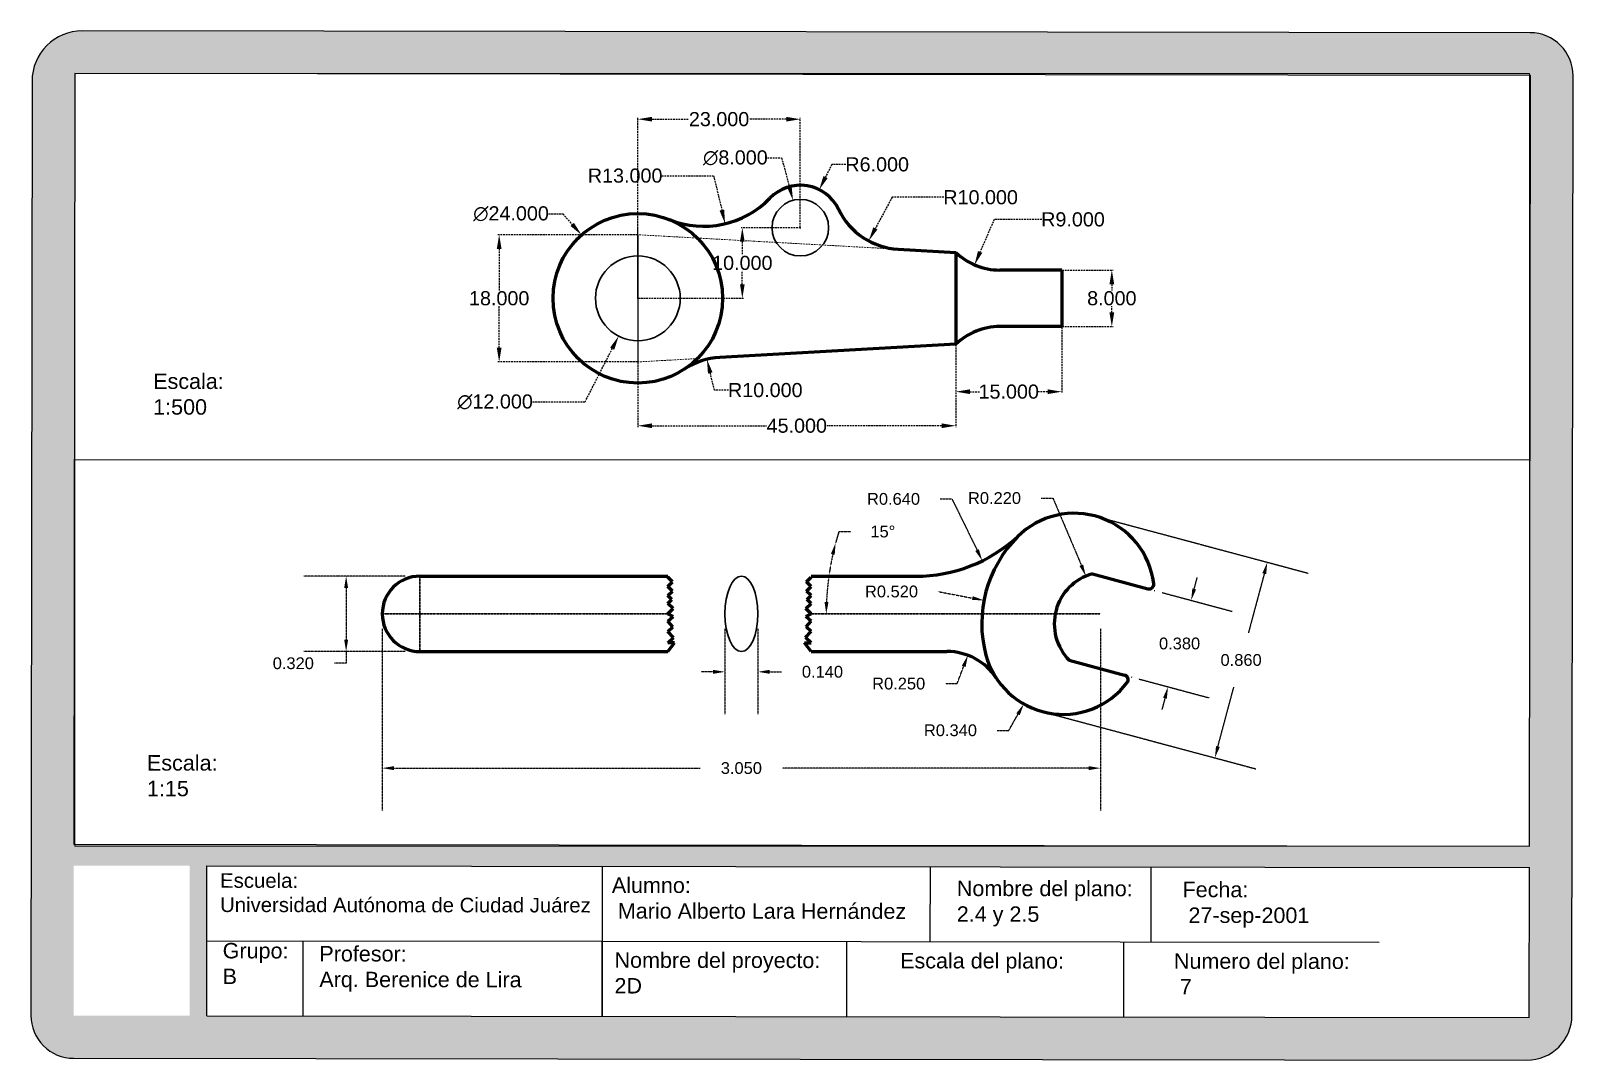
# Paper-space layout 'Layout1' of a CAD drawing. Header units: metres. Extents: x -12 to 424, y -10 to 282.
# The model-space entities are those that its viewports show. They can reach past a viewport. Long polylines and large blocks are cut down to what shows.
import ezdxf

# ---------------------------------------------------------------- set-up
doc = ezdxf.new("R2010")
doc.units = ezdxf.units.M
doc.header["$MEASUREMENT"] = 0
doc.linetypes.add('DASHED2', pattern=[0.375, 0.25, -0.125])
doc.linetypes.add('DASHEDX2', pattern=[1.5, 1, -0.5])
for name, color, linetype, lineweight in [('Layer1', 170, 'Continuous', 60), ('Layer2', 100, 'Continuous', 30), ('Layer4', 50, 'DASHEDX2', 20), ('Layer5', 170, 'Continuous', 60), ('Layer6', 90, 'Continuous', 30)]:
    doc.layers.add(name, color=color, linetype=linetype, lineweight=lineweight)
doc.layers.add('Layer3', color=8, linetype='DASHEDX2', lineweight=20, plot=False)
doc.layers.add('Layer7', color=8, linetype='DASHED2', lineweight=30, plot=False)
doc.layers.add('Layer8', color=50, linetype='DASHED2')
doc.styles.get("Standard").update_dxf_attribs({"font": 'arial.ttf'})
doc.dimstyles.new('new', dxfattribs={"dimtxt": 0.05, "dimasz": 0.05, "dimexe": 0.18, "dimexo": 0.0625, "dimgap": 0.09, "dimtad": 0, "dimtih": 1, "dimtoh": 1, "dimdec": 3, "dimzin": 0, "dimdsep": 46, "dimtxsty": 'Standard', "dimcen": 0, "dimadec": 0, "dimazin": 0, "dimtfac": 1, "dimtdec": 3, "dimtofl": 0, "dimtmove": 0, "dimatfit": 3, "dimfxl": 1, "dimtolj": 1, "dimtzin": 0, "dimarcsym": 0})
doc.dimstyles.get("Standard").update_dxf_attribs({"dimtxt": 2, "dimasz": 2, "dimexe": 0.18, "dimexo": 0.0625, "dimgap": 0.09, "dimtad": 0, "dimtih": 1, "dimtoh": 1, "dimdec": 3, "dimzin": 0, "dimdsep": 46, "dimtxsty": 'Standard', "dimcen": 0.09, "dimadec": 0, "dimazin": 0, "dimtfac": 1, "dimtdec": 3, "dimtofl": 0, "dimtmove": 0, "dimatfit": 3, "dimfxl": 1, "dimtolj": 1, "dimtzin": 0, "dimarcsym": 0})

# ---------------------------------------------------------------- blocks, each defined once
blk = doc.blocks.new('*D1')
at = {"layer": 'Defpoints', "color": 0, "transparency": 16777216}
for p in [(25.5643, 17.8135), (20.1215, 7.1188)]:
    blk.add_point(p, dxfattribs=at)
at = {"layer": 'Layer4', "color": 0, "lineweight": -2, "transparency": 16777216}
for p, q in [((22.8429, 12.3761), (22.8429, 12.5561)), ((22.7529, 12.4661), (22.9329, 12.4661)), ((15.3808, -2.1963), (19.2144, 5.3364)), ((7.9538, -2.1963), (15.3808, -2.1963))]:
    blk.add_line(p, q, dxfattribs=at)
at = {"layer": 'Layer4', "color": 0, "transparency": 16777216}
blk.add_solid([(18.9173, 5.4876), (19.5114, 5.1852), (20.1215, 7.1188)], dxfattribs=at)
at = {"layer": 'Layer4', "color": 0, "transparency": 16777216, "insert": (2.6278, -2.1963), "char_height": 2, "attachment_point": 5}
blk.add_mtext('\\A1;∅12.000', dxfattribs=at)
blk = doc.blocks.new('*D2')
at = {"layer": 'Defpoints', "color": 0, "transparency": 16777216}
for p in [(14.8749, 21.4389), (30.8109, 3.4934)]:
    blk.add_point(p, dxfattribs=at)
at = {"layer": 'Layer4', "color": 0, "lineweight": -2, "transparency": 16777216}
for p, q in [((10.2189, 24.4298), (12.2189, 24.4298)), ((12.2189, 24.4298), (13.5469, 22.9344)), ((22.8429, 12.3761), (22.8429, 12.5561)), ((22.7529, 12.4661), (22.9329, 12.4661))]:
    blk.add_line(p, q, dxfattribs=at)
at = {"layer": 'Layer4', "color": 0, "transparency": 16777216}
blk.add_solid([(13.7961, 23.1557), (13.2977, 22.713), (14.8749, 21.4389)], dxfattribs=at)
at = {"layer": 'Layer4', "color": 0, "transparency": 16777216, "insert": (4.8929, 24.4298), "char_height": 2, "attachment_point": 5}
blk.add_mtext('\\A1;∅24.000', dxfattribs=at)
blk = doc.blocks.new('*D3')
at = {"layer": 'Defpoints', "color": 0, "transparency": 16777216}
for p in [(3.215, 21.4661), (22.8429, 21.4661), (22.8429, 3.4661)]:
    blk.add_point(p, dxfattribs=at)
at = {"layer": 'Layer4', "color": 0, "lineweight": -2, "transparency": 16777216}
for p, q in [((22.7804, 21.4661), (3.035, 21.4661)), ((3.215, 19.4661), (3.215, 13.5773)), ((3.215, 5.4661), (3.215, 11.355)), ((22.7804, 3.4661), (3.035, 3.4661))]:
    blk.add_line(p, q, dxfattribs=at)
at = {"layer": 'Layer4', "color": 0, "transparency": 16777216}
for points in [[(2.8817, 19.4661), (3.5483, 19.4661), (3.215, 21.4661)], [(2.8817, 5.4661), (3.5483, 5.4661), (3.215, 3.4661)]]:
    blk.add_solid(points, dxfattribs=at)
at = {"layer": 'Layer4', "color": 0, "transparency": 16777216, "insert": (3.215, 12.4661), "char_height": 2, "attachment_point": 5}
blk.add_mtext('\\A1;18.000', dxfattribs=at)
blk = doc.blocks.new('*D4')
at = {"layer": 'Defpoints', "color": 0, "transparency": 16777216}
for p in [(32.1715, 35.6605), (35.1987, 23.0179)]:
    blk.add_point(p, dxfattribs=at)
at = {"layer": 'Layer4', "color": 0, "lineweight": -2, "transparency": 16777216}
for p, q in [((26.2399, 29.8254), (33.5687, 29.8254)), ((33.5687, 29.8254), (34.733, 24.9629))]:
    blk.add_line(p, q, dxfattribs=at)
at = {"layer": 'Layer4', "color": 0, "transparency": 16777216}
blk.add_solid([(35.0571, 25.0405), (34.4088, 24.8853), (35.1987, 23.0179)], dxfattribs=at)
at = {"layer": 'Layer4', "color": 0, "transparency": 16777216, "insert": (21.0448, 29.8254), "char_height": 2, "attachment_point": 5}
blk.add_mtext('\\A1;R13.000', dxfattribs=at)
blk = doc.blocks.new('*D5')
at = {"layer": 'Defpoints', "color": 0, "transparency": 16777216}
for p in [(44.808, 26.3299), (46.8778, 18.6023)]:
    blk.add_point(p, dxfattribs=at)
at = {"layer": 'Layer4', "color": 0, "lineweight": -2, "transparency": 16777216}
for p, q in [((41.1964, 32.347), (43.1964, 32.347)), ((43.1964, 32.347), (44.2906, 28.2618)), ((45.8429, 22.3761), (45.8429, 22.5561)), ((45.7529, 22.4661), (45.9329, 22.4661))]:
    blk.add_line(p, q, dxfattribs=at)
at = {"layer": 'Layer4', "color": 0, "transparency": 16777216}
blk.add_solid([(44.6126, 28.3481), (43.9686, 28.1756), (44.808, 26.3299)], dxfattribs=at)
at = {"layer": 'Layer4', "color": 0, "transparency": 16777216, "insert": (36.6473, 32.347), "char_height": 2, "attachment_point": 5}
blk.add_mtext('\\A1;∅8.000', dxfattribs=at)
blk = doc.blocks.new('*D6')
at = {"layer": 'Defpoints', "color": 0, "transparency": 16777216}
for p in [(60.2611, 29.4028), (55.5189, 20.5987)]:
    blk.add_point(p, dxfattribs=at)
at = {"layer": 'Layer4', "color": 0, "lineweight": -2, "transparency": 16777216}
for p, q in [((58.8384, 26.7615), (56.4674, 22.3595)), ((66.1672, 26.7615), (58.8384, 26.7615))]:
    blk.add_line(p, q, dxfattribs=at)
at = {"layer": 'Layer4', "color": 0, "transparency": 16777216}
blk.add_solid([(56.1739, 22.5176), (56.7608, 22.2014), (55.5189, 20.5987)], dxfattribs=at)
at = {"layer": 'Layer4', "color": 0, "transparency": 16777216, "insert": (71.3623, 26.7615), "char_height": 2, "attachment_point": 5}
blk.add_mtext('\\A1;R10.000', dxfattribs=at)
blk = doc.blocks.new('*D7')
at = {"layer": 'Defpoints', "color": 0, "transparency": 16777216}
for p in [(48.5188, 27.8364), (45.8429, 22.4661)]:
    blk.add_point(p, dxfattribs=at)
at = {"layer": 'Layer4', "color": 0, "lineweight": -2, "transparency": 16777216}
for p, q in [((50.3028, 31.4165), (49.4108, 29.6265)), ((52.3028, 31.4165), (50.3028, 31.4165)), ((45.8429, 22.3761), (45.8429, 22.5561)), ((45.7529, 22.4661), (45.9329, 22.4661))]:
    blk.add_line(p, q, dxfattribs=at)
at = {"layer": 'Layer4', "color": 0, "transparency": 16777216}
blk.add_solid([(49.1124, 29.7751), (49.7091, 29.4778), (48.5188, 27.8364)], dxfattribs=at)
at = {"layer": 'Layer4', "color": 0, "transparency": 16777216, "insert": (56.7209, 31.4165), "char_height": 2, "attachment_point": 5}
blk.add_mtext('\\A1;R6.000', dxfattribs=at)
blk = doc.blocks.new('*D8')
at = {"layer": 'Defpoints', "color": 0, "transparency": 16777216}
for p in [(74.0679, 25.4661), (70.5054, 17.2012)]:
    blk.add_point(p, dxfattribs=at)
at = {"layer": 'Layer4', "color": 0, "lineweight": -2, "transparency": 16777216}
for p, q in [((73.2762, 23.6295), (71.2971, 19.0379)), ((80.0223, 23.6295), (73.2762, 23.6295))]:
    blk.add_line(p, q, dxfattribs=at)
at = {"layer": 'Layer4', "color": 0, "transparency": 16777216}
blk.add_solid([(70.991, 19.1698), (71.6032, 18.9059), (70.5054, 17.2012)], dxfattribs=at)
at = {"layer": 'Layer4', "color": 0, "transparency": 16777216, "insert": (84.4404, 23.6295), "char_height": 2, "attachment_point": 5}
blk.add_mtext('\\A1;R9.000', dxfattribs=at)
blk = doc.blocks.new('*D9')
at = {"layer": 'Defpoints', "color": 0, "transparency": 16777216}
for p in [(82.8429, 16.4661), (82.8429, 8.4661), (89.9365, 8.4661)]:
    blk.add_point(p, dxfattribs=at)
at = {"layer": 'Layer4', "color": 0, "lineweight": -2, "transparency": 16777216}
for p, q in [((82.9054, 16.4661), (90.1165, 16.4661)), ((89.9365, 14.4661), (89.9365, 13.5773)), ((89.9365, 10.4661), (89.9365, 11.355)), ((82.9054, 8.4661), (90.1165, 8.4661))]:
    blk.add_line(p, q, dxfattribs=at)
at = {"layer": 'Layer4', "color": 0, "transparency": 16777216}
for points in [[(89.6032, 14.4661), (90.2698, 14.4661), (89.9365, 16.4661)], [(89.6032, 10.4661), (90.2698, 10.4661), (89.9365, 8.4661)]]:
    blk.add_solid(points, dxfattribs=at)
at = {"layer": 'Layer4', "color": 0, "transparency": 16777216, "insert": (89.9365, 12.4661), "char_height": 2, "attachment_point": 5}
blk.add_mtext('\\A1;8.000', dxfattribs=at)
blk = doc.blocks.new('*D10')
at = {"layer": 'Defpoints', "color": 0, "transparency": 16777216}
for p in [(82.8429, 8.4661), (67.8429, 5.9661), (82.8429, -0.7489)]:
    blk.add_point(p, dxfattribs=at)
at = {"layer": 'Layer4', "color": 0, "lineweight": -2, "transparency": 16777216}
for p, q in [((82.8429, 8.4036), (82.8429, -0.9289)), ((67.8429, 5.9036), (67.8429, -0.9289)), ((69.8429, -0.7489), (71.199, -0.7489)), ((80.8429, -0.7489), (79.4868, -0.7489))]:
    blk.add_line(p, q, dxfattribs=at)
at = {"layer": 'Layer4', "color": 0, "transparency": 16777216}
for points in [[(69.8429, -0.4155), (69.8429, -1.0822), (67.8429, -0.7489)], [(80.8429, -0.4155), (80.8429, -1.0822), (82.8429, -0.7489)]]:
    blk.add_solid(points, dxfattribs=at)
at = {"layer": 'Layer4', "color": 0, "transparency": 16777216, "insert": (75.3429, -0.7489), "char_height": 2, "attachment_point": 5}
blk.add_mtext('\\A1;15.000', dxfattribs=at)
blk = doc.blocks.new('*D11')
at = {"layer": 'Defpoints', "color": 0, "transparency": 16777216}
for p in [(22.8429, 12.4661), (67.8429, 5.9661), (67.8429, -5.572)]:
    blk.add_point(p, dxfattribs=at)
at = {"layer": 'Layer4', "color": 0, "lineweight": -2, "transparency": 16777216}
for p, q in [((22.8429, 12.4036), (22.8429, -5.752)), ((67.8429, 5.9036), (67.8429, -5.752)), ((24.8429, -5.572), (41.0647, -5.572)), ((65.8429, -5.572), (49.6212, -5.572))]:
    blk.add_line(p, q, dxfattribs=at)
at = {"layer": 'Layer4', "color": 0, "transparency": 16777216}
for points in [[(24.8429, -5.2386), (24.8429, -5.9053), (22.8429, -5.572)], [(65.8429, -5.2386), (65.8429, -5.9053), (67.8429, -5.572)]]:
    blk.add_solid(points, dxfattribs=at)
at = {"layer": 'Layer4', "color": 0, "transparency": 16777216, "insert": (45.3429, -5.572), "char_height": 2, "attachment_point": 5}
blk.add_mtext('\\A1;45.000', dxfattribs=at)
blk = doc.blocks.new('*D12')
at = {"layer": 'Defpoints', "color": 0, "transparency": 16777216}
for p in [(32.6203, 3.8401), (34.9932, -5.8743)]:
    blk.add_point(p, dxfattribs=at)
at = {"layer": 'Layer4', "color": 0, "lineweight": -2, "transparency": 16777216}
for p, q in [((33.6881, -0.5314), (33.0948, 1.8972)), ((35.6881, -0.5314), (33.6881, -0.5314))]:
    blk.add_line(p, q, dxfattribs=at)
at = {"layer": 'Layer4', "color": 0, "transparency": 16777216}
blk.add_solid([(33.4187, 1.9763), (32.771, 1.8181), (32.6203, 3.8401)], dxfattribs=at)
at = {"layer": 'Layer4', "color": 0, "transparency": 16777216, "insert": (40.8831, -0.5314), "char_height": 2, "attachment_point": 5}
blk.add_mtext('\\A1;R10.000', dxfattribs=at)
blk = doc.blocks.new('*D13')
at = {"layer": 'Defpoints', "color": 0, "transparency": 16777216}
for p in [(45.8429, 37.8186), (45.8429, 22.4661), (22.8429, 12.5561)]:
    blk.add_point(p, dxfattribs=at)
at = {"layer": 'Layer4', "color": 0, "lineweight": -2, "transparency": 16777216}
for p, q in [((22.8429, 12.6186), (22.8429, 37.9986)), ((45.8429, 22.5286), (45.8429, 37.9986)), ((24.8429, 37.8186), (30.0879, 37.8186)), ((43.8429, 37.8186), (38.598, 37.8186))]:
    blk.add_line(p, q, dxfattribs=at)
at = {"layer": 'Layer4', "color": 0, "transparency": 16777216}
for points in [[(24.8429, 38.1519), (24.8429, 37.4853), (22.8429, 37.8186)], [(43.8429, 38.1519), (43.8429, 37.4853), (45.8429, 37.8186)]]:
    blk.add_solid(points, dxfattribs=at)
at = {"layer": 'Layer4', "color": 0, "transparency": 16777216, "insert": (34.3429, 37.8186), "char_height": 2, "attachment_point": 5}
blk.add_mtext('\\A1;23.000', dxfattribs=at)
blk = doc.blocks.new('*D14')
at = {"layer": 'Defpoints', "color": 0, "transparency": 16777216}
for p in [(37.6317, 22.4661), (45.9329, 22.4661), (22.8429, 12.4661)]:
    blk.add_point(p, dxfattribs=at)
at = {"layer": 'Layer4', "color": 0, "lineweight": -2, "transparency": 16777216}
for p, q in [((45.8704, 22.4661), (37.4517, 22.4661)), ((37.6317, 20.4661), (37.6317, 18.5773)), ((37.6317, 14.4661), (37.6317, 16.355)), ((22.9054, 12.4661), (37.8117, 12.4661))]:
    blk.add_line(p, q, dxfattribs=at)
at = {"layer": 'Layer4', "color": 0, "transparency": 16777216}
for points in [[(37.2984, 20.4661), (37.9651, 20.4661), (37.6317, 22.4661)], [(37.2984, 14.4661), (37.9651, 14.4661), (37.6317, 12.4661)]]:
    blk.add_solid(points, dxfattribs=at)
at = {"layer": 'Layer4', "color": 0, "transparency": 16777216, "insert": (37.6317, 17.4661), "char_height": 2, "attachment_point": 5}
blk.add_mtext('\\A1;10.000', dxfattribs=at)
blk = doc.blocks.new('*D16')
at = {"layer": 'Defpoints', "color": 0, "transparency": 16777216}
for p in [(243.7859, 12.0363), (243.4725, 11.7163), (243.7859, 11.7163)]:
    blk.add_point(p, dxfattribs=at)
at = {"layer": 'Layer8', "color": 0, "lineweight": -2, "transparency": 16777216}
for p, q in [((243.7234, 12.0363), (243.2925, 12.0363)), ((243.4725, 11.9863), (243.4725, 11.7663)), ((243.7234, 11.7163), (243.2925, 11.7163)), ((243.4725, 11.6663), (243.4225, 11.6663)), ((243.4725, 11.7163), (243.4725, 11.6663))]:
    blk.add_line(p, q, dxfattribs=at)
at = {"layer": 'Layer8', "color": 0, "transparency": 16777216}
for points in [[(243.4642, 11.9863), (243.4808, 11.9863), (243.4725, 12.0363)], [(243.4642, 11.7663), (243.4808, 11.7663), (243.4725, 11.7163)]]:
    blk.add_solid(points, dxfattribs=at)
at = {"layer": 'Layer8', "color": 0, "transparency": 16777216, "insert": (243.2482, 11.6663), "char_height": 0.05, "attachment_point": 5}
blk.add_mtext('\\A1;0.320', dxfattribs=at)
blk = doc.blocks.new('*D17')
at = {"layer": 'Defpoints', "color": 0, "transparency": 16777216}
for p in [(243.6259, 11.8763), (246.6759, 11.8763), (246.6759, 11.2212)]:
    blk.add_point(p, dxfattribs=at)
at = {"layer": 'Layer8', "color": 0, "lineweight": -2, "transparency": 16777216}
for p, q in [((243.6259, 11.8138), (243.6259, 11.0412)), ((246.6759, 11.8138), (246.6759, 11.0412)), ((243.6759, 11.2212), (244.9766, 11.2212)), ((246.6259, 11.2212), (245.3252, 11.2212))]:
    blk.add_line(p, q, dxfattribs=at)
at = {"layer": 'Layer8', "color": 0, "transparency": 16777216}
for points in [[(243.6759, 11.2295), (243.6759, 11.2129), (243.6259, 11.2212)], [(246.6259, 11.2295), (246.6259, 11.2129), (246.6759, 11.2212)]]:
    blk.add_solid(points, dxfattribs=at)
at = {"layer": 'Layer8', "color": 0, "transparency": 16777216, "insert": (245.1509, 11.2212), "char_height": 0.05, "attachment_point": 5}
blk.add_mtext('\\A1;3.050', dxfattribs=at)
blk = doc.blocks.new('*D18')
at = {"layer": 'Defpoints', "color": 0, "transparency": 16777216}
for p in [(245.0809, 11.8763), (245.2209, 11.8763), (245.2209, 11.6301)]:
    blk.add_point(p, dxfattribs=at)
at = {"layer": 'Layer8', "color": 0, "lineweight": -2, "transparency": 16777216}
for p, q in [((245.0809, 11.8138), (245.0809, 11.4501)), ((245.2209, 11.8138), (245.2209, 11.4501)), ((245.0309, 11.6301), (244.9809, 11.6301)), ((245.2709, 11.6301), (245.3209, 11.6301))]:
    blk.add_line(p, q, dxfattribs=at)
at = {"layer": 'Layer8', "color": 0, "transparency": 16777216}
for points in [[(245.0309, 11.6385), (245.0309, 11.6218), (245.0809, 11.6301)], [(245.2709, 11.6385), (245.2709, 11.6218), (245.2209, 11.6301)]]:
    blk.add_solid(points, dxfattribs=at)
at = {"layer": 'Layer8', "color": 0, "transparency": 16777216, "insert": (245.4952, 11.6301), "char_height": 0.05, "attachment_point": 5}
blk.add_mtext('\\A1;0.140', dxfattribs=at)
blk = doc.blocks.new('*D19')
at = {"layer": 'Defpoints', "color": 0, "transparency": 16777216}
for p in [(246.8768, 11.9831), (246.7785, 11.616), (246.9626, 11.5667)]:
    blk.add_point(p, dxfattribs=at)
at = {"layer": 'Layer8', "color": 0, "lineweight": -2, "transparency": 16777216}
for p, q in [((247.0739, 11.982), (247.0869, 12.0303)), ((246.9372, 11.9669), (247.2349, 11.8871)), ((246.8389, 11.5999), (247.1365, 11.5201)), ((246.9497, 11.5184), (246.9368, 11.4701))]:
    blk.add_line(p, q, dxfattribs=at)
at = {"layer": 'Layer8', "color": 0, "transparency": 16777216}
for points in [[(247.0659, 11.9842), (247.082, 11.9799), (247.061, 11.9337)], [(246.9417, 11.5205), (246.9577, 11.5162), (246.9626, 11.5667)]]:
    blk.add_solid(points, dxfattribs=at)
at = {"layer": 'Layer8', "color": 0, "transparency": 16777216, "insert": (247.0118, 11.7502), "char_height": 0.05, "attachment_point": 5}
blk.add_mtext('\\A1;0.380', dxfattribs=at)
blk = doc.blocks.new('*D21')
at = {"layer": 'Defpoints', "color": 0, "transparency": 16777216}
for p in [(246.5983, 12.3062), (246.3757, 11.4755), (247.1617, 11.2649)]:
    blk.add_point(p, dxfattribs=at)
at = {"layer": 'Layer8', "color": 0, "lineweight": -2, "transparency": 16777216}
for p, q in [((246.6586, 12.29), (247.5582, 12.049)), ((247.3714, 12.0473), (247.304, 11.7958)), ((247.1747, 11.3132), (247.242, 11.5647)), ((246.436, 11.4593), (247.3356, 11.2183))]:
    blk.add_line(p, q, dxfattribs=at)
at = {"layer": 'Layer8', "color": 0, "transparency": 16777216}
for points in [[(247.3633, 12.0494), (247.3794, 12.0451), (247.3843, 12.0956)], [(247.1666, 11.3153), (247.1827, 11.311), (247.1617, 11.2649)]]:
    blk.add_solid(points, dxfattribs=at)
at = {"layer": 'Layer8', "color": 0, "transparency": 16777216, "insert": (247.273, 11.6802), "char_height": 0.05, "attachment_point": 5}
blk.add_mtext('\\A1;0.860', dxfattribs=at)
blk = doc.blocks.new('*D22')
at = {"layer": 'Defpoints', "color": 0, "transparency": 16777216}
for p in [(245.241, 12.2608), (245.5158, 11.9778), (245.4472, 11.8763), (246.6759, 11.8763), (246.6759, 11.8763)]:
    blk.add_point(p, dxfattribs=at)
at = {"layer": 'Layer8', "color": 0, "lineweight": -2, "transparency": 16777216}
blk.add_line((245.5651, 12.2257), (245.6151, 12.2257), dxfattribs=at)
for start, end in [(162.53971, 165), (167.46029, 177.53971)]:
    blk.add_arc((246.6759, 11.8763), 1.1645, start, end, dxfattribs=at)
at = {"layer": 'Layer8', "color": 0, "transparency": 16777216}
for points in [[(245.5311, 12.1311), (245.5473, 12.1272), (245.5511, 12.1777)], [(245.5208, 11.9261), (245.5041, 11.9265), (245.5114, 11.8763)]]:
    blk.add_solid(points, dxfattribs=at)
at = {"layer": 'Layer8', "color": 0, "transparency": 16777216, "insert": (245.7517, 12.2257), "char_height": 0.05, "attachment_point": 5}
blk.add_mtext('\\A1;15°', dxfattribs=at)
blk = doc.blocks.new('*D23')
at = {"layer": 'Defpoints', "color": 0, "transparency": 16777216}
for p in [(245.8921, 12.6763), (246.1739, 12.1018)]:
    blk.add_point(p, dxfattribs=at)
at = {"layer": 'Layer8', "color": 0, "lineweight": -2, "transparency": 16777216}
for p, q in [((245.9952, 12.3642), (246.0452, 12.3642)), ((246.0452, 12.3642), (246.1519, 12.1466))]:
    blk.add_line(p, q, dxfattribs=at)
at = {"layer": 'Layer8', "color": 0, "transparency": 16777216}
blk.add_solid([(246.1594, 12.1503), (246.1444, 12.143), (246.1739, 12.1018)], dxfattribs=at)
at = {"layer": 'Layer8', "color": 0, "transparency": 16777216, "insert": (245.797, 12.3642), "char_height": 0.05, "attachment_point": 5}
blk.add_mtext('\\A1;R0.640', dxfattribs=at)
blk = doc.blocks.new('*D24')
at = {"layer": 'Defpoints', "color": 0, "transparency": 16777216}
for p in [(246.1128, 11.7001), (246.0241, 11.4663)]:
    blk.add_point(p, dxfattribs=at)
at = {"layer": 'Layer8', "color": 0, "lineweight": -2, "transparency": 16777216}
for p, q in [((246.0672, 11.5799), (246.095, 11.6533)), ((246.0172, 11.5799), (246.0672, 11.5799))]:
    blk.add_line(p, q, dxfattribs=at)
at = {"layer": 'Layer8', "color": 0, "transparency": 16777216}
blk.add_solid([(246.0872, 11.6563), (246.1028, 11.6504), (246.1128, 11.7001)], dxfattribs=at)
at = {"layer": 'Layer8', "color": 0, "transparency": 16777216, "insert": (245.819, 11.5799), "char_height": 0.05, "attachment_point": 5}
blk.add_mtext('\\A1;R0.250', dxfattribs=at)
blk = doc.blocks.new('*D25')
at = {"layer": 'Defpoints', "color": 0, "transparency": 16777216}
for p in [(246.5178, 11.7894), (246.3503, 11.4935)]:
    blk.add_point(p, dxfattribs=at)
at = {"layer": 'Layer8', "color": 0, "lineweight": -2, "transparency": 16777216}
for p, q in [((246.287, 11.3816), (246.3257, 11.45)), ((246.237, 11.3816), (246.287, 11.3816))]:
    blk.add_line(p, q, dxfattribs=at)
at = {"layer": 'Layer8', "color": 0, "transparency": 16777216}
blk.add_solid([(246.3185, 11.4541), (246.333, 11.4459), (246.3503, 11.4935)], dxfattribs=at)
at = {"layer": 'Layer8', "color": 0, "transparency": 16777216, "insert": (246.0388, 11.3816), "char_height": 0.05, "attachment_point": 5}
blk.add_mtext('\\A1;R0.340', dxfattribs=at)
blk = doc.blocks.new('*D26')
at = {"layer": 'Defpoints', "color": 0, "transparency": 16777216}
for p in [(246.181, 11.9338), (246.6917, 11.836)]:
    blk.add_point(p, dxfattribs=at)
at = {"layer": 'Layer8', "color": 0, "lineweight": -2, "transparency": 16777216}
blk.add_line((245.9866, 11.971), (246.1319, 11.9432), dxfattribs=at)
at = {"layer": 'Layer8', "color": 0, "transparency": 16777216}
blk.add_solid([(246.1334, 11.9513), (246.1303, 11.935), (246.181, 11.9338)], dxfattribs=at)
at = {"layer": 'Layer8', "color": 0, "transparency": 16777216, "insert": (245.7884, 11.971), "char_height": 0.05, "attachment_point": 5}
blk.add_mtext('\\A1;R0.520', dxfattribs=at)
blk = doc.blocks.new('*D27')
at = {"layer": 'Defpoints', "color": 0, "transparency": 16777216}
for p in [(246.6139, 12.0366), (246.6995, 11.8339)]:
    blk.add_point(p, dxfattribs=at)
at = {"layer": 'Layer8', "color": 0, "lineweight": -2, "transparency": 16777216}
for p, q in [((246.424, 12.3677), (246.474, 12.3677)), ((246.474, 12.3677), (246.5944, 12.0826))]:
    blk.add_line(p, q, dxfattribs=at)
at = {"layer": 'Layer8', "color": 0, "transparency": 16777216}
blk.add_solid([(246.6021, 12.0859), (246.5867, 12.0794), (246.6139, 12.0366)], dxfattribs=at)
at = {"layer": 'Layer8', "color": 0, "transparency": 16777216, "insert": (246.2258, 12.3677), "char_height": 0.05, "attachment_point": 5}
blk.add_mtext('\\A1;R0.220', dxfattribs=at)

msp = doc.modelspace()

# ---------------------------------------------------------------- linework, layer by layer
for p, q in [((22.8429, 12.4661), (22.8429, 22.4661)), ((22.8429, 12.4661), (22.8429, 21.4661)), ((22.8429, 21.4661), (22.8429, 3.4661)), ((82.8429, 12.4661), (82.8429, 16.4661)), ((246.5411, 12.3025), (246.5411, 12.3063)), ((246.3232, 12.2034), (246.324, 12.2037)), ((246.9042, 11.9758), (246.907, 11.975)), ((246.8058, 11.6087), (246.8086, 11.6079)), ((246.5411, 11.4463), (246.5411, 11.4502))]:
    msp.add_line(p, q)
msp.add_arc((74.0679, 25.4661), 9, 226.23826, 270)
at = {"layer": 'Layer1'}
for p, q in [((59.7064, 19.4182), (67.8429, 18.9661)), ((67.8429, 18.9661), (67.8429, 5.9661)), ((82.8429, 16.4661), (74.0679, 16.4661)), ((82.8429, 16.4661), (82.8429, 8.4661)), ((82.8429, 8.4661), (74.0679, 8.4661)), ((67.8429, 5.9661), (34.4385, 4.1103))]:
    msp.add_line(p, q, dxfattribs=at)
msp.add_circle((22.8429, 12.4661), 12, dxfattribs=at)
for centre, radius, start, end in [((45.8429, 22.4661), 6, 25.6924, 136.01739), ((32.1715, 35.6605), 13, 248.0905, 316.01739), ((60.2611, 29.4028), 10, 205.6924, 266.82017), ((74.0679, 25.4661), 9, 226.23826, 270), ((74.0679, -0.5339), 9, 90, 133.76174), ((34.9932, -5.8743), 10, 93.17983, 123.52398)]:
    msp.add_arc(centre, radius, start, end, dxfattribs=at)
at = {"layer": 'Layer2'}
for centre, radius in [((45.8429, 22.4661), 4), ((22.8429, 12.4661), 6)]:
    msp.add_circle(centre, radius, dxfattribs=at)
at = {"layer": 'Layer3'}
for p, q in [((67.8429, 18.9661), (22.8429, 21.4661)), ((31.2821, 3.935), (22.8429, 3.4661))]:
    msp.add_line(p, q, dxfattribs=at)
at = {"layer": 'Layer5'}
for p, q in [((243.7859, 12.0363), (244.839, 12.0363)), ((244.839, 12.0363), (244.839, 12.0318)), ((244.8584, 12.0117), (244.839, 12.0318)), ((244.839, 11.9928), (244.8584, 12.0117)), ((244.8585, 11.9727), (244.839, 11.9928)), ((245.4277, 12.0117), (245.4472, 12.0318)), ((245.4472, 11.9928), (245.4277, 12.0117)), ((245.4277, 11.9727), (245.4472, 11.9928)), ((245.4472, 12.0363), (245.8921, 12.0363)), ((246.6415, 12.0461), (246.8768, 11.9831)), ((244.839, 11.9538), (244.8585, 11.9727)), ((244.8556, 11.9376), (244.839, 11.9538)), ((244.839, 11.9205), (244.8556, 11.9376)), ((244.8611, 11.8991), (244.839, 11.9205)), ((245.4251, 11.8991), (245.4472, 11.9205)), ((245.4472, 11.9538), (245.4277, 11.9727)), ((245.4306, 11.9376), (245.4472, 11.9538)), ((245.4472, 11.9205), (245.4306, 11.9376)), ((244.839, 11.8763), (244.8611, 11.8991)), ((244.8616, 11.8656), (244.839, 11.8763)), ((244.839, 11.8448), (244.8616, 11.8656)), ((245.4245, 11.8656), (245.4472, 11.8763)), ((245.4472, 11.8448), (245.4245, 11.8656)), ((245.4472, 11.8763), (245.4251, 11.8991)), ((244.8605, 11.8213), (244.839, 11.8448)), ((244.839, 11.8015), (244.8605, 11.8213)), ((244.8628, 11.7756), (244.839, 11.8015)), ((245.4234, 11.7756), (245.4472, 11.8015)), ((245.4257, 11.8213), (245.4472, 11.8448)), ((245.4472, 11.8015), (245.4257, 11.8213)), ((244.839, 11.7537), (244.8628, 11.7756)), ((244.839, 11.7163), (244.8671, 11.7537)), ((244.8671, 11.7537), (244.839, 11.7537)), ((245.4472, 11.7163), (245.419, 11.7537)), ((245.419, 11.7537), (245.4472, 11.7537)), ((245.4472, 11.7537), (245.4234, 11.7756)), ((243.7859, 11.7163), (244.839, 11.7163)), ((245.4472, 11.7163), (246.0241, 11.7163)), ((246.5432, 11.6791), (246.7785, 11.616))]:
    msp.add_line(p, q, dxfattribs=at)
for centre, radius, start, end in [((246.5644, 11.9633), 0.34, 7.02431, 135), ((245.8921, 12.6763), 0.64, 270, 312.35634), ((246.6917, 11.836), 0.52, 135, 195), ((243.7859, 11.8763), 0.16, 90, 270), ((246.6995, 11.8339), 0.22, 105.27264, 224.72736), ((246.882, 12.0024), 0.02, 255, 7.02431), ((246.0241, 11.4663), 0.25, 33.20051, 90), ((246.5178, 11.7894), 0.34, 195, 322.97569), ((246.7733, 11.5967), 0.02, 322.97569, 75)]:
    msp.add_arc(centre, radius, start, end, dxfattribs=at)
at = {"layer": 'Layer6'}
msp.add_ellipse((245.1509, 11.8763), major_axis=(0, -0.16), ratio=0.4375, dxfattribs=at)
at = {"layer": 'Layer7'}
for p, q in [((243.7859, 12.0363), (243.7859, 11.7163)), ((243.6259, 11.8763), (244.839, 11.8763)), ((245.4472, 11.8763), (246.6759, 11.8763))]:
    msp.add_line(p, q, dxfattribs=at)

# ---------------------------------------------------------------- dimensions: what is measured, and where the dimension line sits
at = {"layer": 'Layer4'}
for base, p1, p2, picture, middle in [((45.8429, 37.8186), (22.8429, 12.5561), (45.8429, 22.4661), '*D13', (34.3429, 37.8186)), ((67.8429, -5.572), (22.8429, 12.4661), (67.8429, 5.9661), '*D11', (45.3429, -5.572)), ((82.8429, -0.7489), (67.8429, 5.9661), (82.8429, 8.4661), '*D10', (75.3429, -0.7489))]:
    dim = msp.add_linear_dim(base=base, p1=p1, p2=p2, dimstyle='Standard', dxfattribs=at)
    dim.commit()
    dim.dimension.update_dxf_attribs({"geometry": picture, "text_midpoint": middle})
for center, mpoint, picture, middle in [((32.1715, 35.6605), (35.1987, 23.0179), '*D4', (21.0448, 29.8254)), ((60.2611, 29.4028), (55.5189, 20.5987), '*D6', (71.3623, 26.7615)), ((74.0679, 25.4661), (70.5054, 17.2012), '*D8', (84.4404, 23.6295)), ((34.9932, -5.8743), (32.6203, 3.8401), '*D12', (40.8831, -0.5314))]:
    dim = msp.add_radius_dim(center=center, mpoint=mpoint, dimstyle='Standard', dxfattribs=at)
    dim.commit()
    dim.dimension.update_dxf_attribs({"geometry": picture, "text_midpoint": middle, "dimtype": 164})
for p1, p2, picture, middle in [((46.8778, 18.6023), (44.808, 26.3299), '*D5', (36.6473, 32.347)), ((25.5643, 17.8135), (20.1215, 7.1188), '*D1', (2.6278, -2.1963))]:
    dim = msp.add_diameter_dim_2p(p1=p1, p2=p2, dimstyle='Standard', dxfattribs=at)
    dim.commit()
    dim.dimension.update_dxf_attribs({"geometry": picture, "text_midpoint": middle, "dimtype": 163})
dim = msp.add_radius_dim(center=(45.8429, 22.4661), mpoint=(48.5188, 27.8364), dimstyle='Standard', dxfattribs=at)
dim.commit()
dim.dimension.update_dxf_attribs({"geometry": '*D7', "text_midpoint": (56.7209, 31.4165)})
dim = msp.add_diameter_dim_2p(p1=(30.8109, 3.4934), p2=(14.8749, 21.4389), dimstyle='Standard', dxfattribs=at)
dim.commit()
dim.dimension.update_dxf_attribs({"geometry": '*D2', "text_midpoint": (4.8929, 24.4298)})
for base, p1, p2, picture, middle in [((37.6317, 22.4661), (22.8429, 12.4661), (45.9329, 22.4661), '*D14', (37.6317, 17.4661)), ((3.215, 21.4661), (22.8429, 3.4661), (22.8429, 21.4661), '*D3', (3.215, 12.4661)), ((89.9365, 8.4661), (82.8429, 16.4661), (82.8429, 8.4661), '*D9', (89.9365, 12.4661))]:
    dim = msp.add_linear_dim(base=base, p1=p1, p2=p2, angle=90, dimstyle='Standard', dxfattribs=at)
    dim.commit()
    dim.dimension.update_dxf_attribs({"geometry": picture, "text_midpoint": middle})
at = {"layer": 'Layer8'}
for center, mpoint, picture, middle in [((245.8921, 12.6763), (246.1739, 12.1018), '*D23', (245.797, 12.3642)), ((246.6995, 11.8339), (246.6139, 12.0366), '*D27', (246.2258, 12.3677)), ((246.6917, 11.836), (246.181, 11.9338), '*D26', (245.9866, 11.971)), ((246.5178, 11.7894), (246.3503, 11.4935), '*D25', (246.0388, 11.3816)), ((246.0241, 11.4663), (246.1128, 11.7001), '*D24', (245.819, 11.5799))]:
    dim = msp.add_radius_dim(center=center, mpoint=mpoint, dimstyle='new', dxfattribs=at)
    dim.commit()
    dim.dimension.update_dxf_attribs({"geometry": picture, "text_midpoint": middle, "dimtype": 164})
dim = msp.add_angular_dim_2l(base=(245.5158, 11.9778), line1=((246.6759, 11.8763), (245.241, 12.2608)), line2=((245.4472, 11.8763), (246.6759, 11.8763)), dimstyle='new', dxfattribs=at)
dim.commit()
dim.dimension.update_dxf_attribs({"geometry": '*D22', "text_midpoint": (245.7517, 12.2257)})
for p1, p2, distance, picture, middle in [((246.5983, 12.3062), (246.3757, 11.4755), 0.8138, '*D21', (247.273, 11.6802)), ((246.8768, 11.9831), (246.7785, 11.616), 0.1907, '*D19', (247.0118, 11.7502))]:
    dim = msp.add_aligned_dim(p1=p1, p2=p2, distance=distance, dimstyle='new', dxfattribs=at)
    dim.commit()
    dim.dimension.update_dxf_attribs({"geometry": picture, "text_midpoint": middle})
dim = msp.add_linear_dim(base=(243.4725, 11.7163), p1=(243.7859, 12.0363), p2=(243.7859, 11.7163), angle=90, dimstyle='new', dxfattribs=at)
dim.commit()
dim.dimension.update_dxf_attribs({"geometry": '*D16', "text_midpoint": (243.2482, 11.6663)})
for base, p1, p2, picture, middle in [((246.6759, 11.2212), (243.6259, 11.8763), (246.6759, 11.8763), '*D17', (245.1509, 11.2212)), ((245.2209, 11.6301), (245.0809, 11.8763), (245.2209, 11.8763), '*D18', (245.4952, 11.6301))]:
    dim = msp.add_linear_dim(base=base, p1=p1, p2=p2, dimstyle='new', dxfattribs=at)
    dim.commit()
    dim.dimension.update_dxf_attribs({"geometry": picture, "text_midpoint": middle})

psp = doc.layouts.get("Layout1")

# ---------------------------------------------------------------- hatches: boundary and pattern name
at = {"true_color": 0x000000}
h = psp.add_hatch(dxfattribs=at)
h.set_pattern_fill('AR-CONC', color=18, scale=2.181439, angle=-0.0728)
h.set_pattern_definition([(49.9272, (-538.88, -46.013), (15.64484, -1.38878), [1.63608, -17.99687]), (354.9272, (-538.88, -46.013), (-3.00592, 16.41244), [1.30886, -14.3975]), (100.3786, (-537.577, -46.129), (12.63892, 15.02366), [1.39045, -15.29498]), (46.1114, (-538.875, -41.65), (23.2766, -3.6403), [2.4541, -26.9953]), (96.5628, (-536.935, -41.954), (20.41606, 21.22387), [2.0857, -22.9425]), (351.1114, (-538.875, -41.65), (20.41606, 21.2239), [1.9633, -21.59624]), (20.9272, (-536.695, -42.744), (13.00999, -8.79942), [1.63608, -17.99687]), (325.9272, (-536.695, -42.744), (5.32787, 15.81195), [1.30886, -14.3975]), (71.3786, (-535.61, -43.477), (18.33786, 7.01252), [1.39045, -15.29498]), (37.4272, (-538.8804, -46.013), (0.274488, 7.261532), [0, -14.22298, 0, -14.61564, 0, -14.45203]), (7.4272, (-538.88, -46.013), (5.74963, 8.59655), [0, -8.333095, 0, -13.895764, 0, -5.50813]), (327.4272, (-543.745, -46.007), (11.644374, -0.50682), [0, -5.4536, 0, -17.01522, 0, -22.57789]), (317.4272, (-545.926, -46.004), (12.72461, 2.16756), [0, -7.08968, 0, -11.29985, 0, -16.03357])])
h.paths.add_polyline_path([(-0.2, 2.91), (-0.2, 45.33), (32.63, 45.33), (32.63, 2.91)], flags=16)
h.paths.add_polyline_path([(37.45, 2.88), (37.5, 45.3), (411.87, 44.83), (411.82, 2.41)], flags=16)
h.paths.add_polyline_path([(-0.17, 51.41), (0.11, 269.55), (412.16, 269.03), (411.88, 50.89)], flags=16)
h.paths.add_polyline_path([(411.18, -9.71, 0.414214), (423.94, 3.01), (424.28, 268.91, 0.414214), (412.06, 281.15), (2.27, 281.67, 0.414214), (-12.01, 267.42), (-12.35, 2.95, 0.414214), (-0.25, -9.19)])

# ---------------------------------------------------------------- linework, layer by layer
for p, q in [((412.06, 281.15), (2.27, 281.67)), ((-12.01, 267.42), (-12.35, 2.95)), ((0.11, 269.55), (-0.17, 51.41)), ((412.16, 269.03), (0.11, 269.55)), ((411.88, 50.89), (412.16, 269.03)), ((423.94, 3.01), (424.28, 268.91)), ((-0.17, 51.41), (411.88, 50.89)), ((37.45, 2.88), (37.5, 45.3)), ((37.5, 45.3), (411.87, 44.83)), ((149.39, 2.74), (149.44, 45.16)), ((242.29, 23.83), (242.31, 45.04)), ((304.78, 23.75), (304.81, 44.96)), ((411.82, 2.41), (411.87, 44.83)), ((37.47, 24.09), (37.47, 24.09)), ((37.47, 24.09), (149.42, 23.95)), ((64.73, 2.85), (64.75, 24.06)), ((149.42, 23.95), (149.39, 2.74)), ((149.42, 23.95), (369.38, 23.67)), ((218.68, 2.65), (218.7, 23.86)), ((297.09, 2.55), (297.12, 23.76)), ((37.45, 2.88), (411.82, 2.41)), ((-0.25, -9.19), (411.18, -9.71))]:
    psp.add_line(p, q)
for centre, radius, start, end in [((2.25, 267.4), 14.27, 89.9272, 179.9272), ((412.05, 268.92), 12.23, 359.9272, 89.9272), ((-0.23, 2.93), 12.12, 179.9272, 269.9272), ((411.2, 3.03), 12.74, 269.9272, 359.9272)]:
    psp.add_arc(centre, radius, start, end)

# ---------------------------------------------------------------- texts
at = {"attachment_point": 1, "rotation": 359.9272}
for s, width, heights, insert, char_height in [('{\\C30;\\c2005496;Escala:\\P1:500}', 54.4574, [0], (22.29, 184.67), 4.3629), ('{\\C30;\\c2005496;Escala:\\P1:15}', 54.4574, [0], (20.52, 76.64), 4.3629), ('{\\C30;\\c2005496;Escuela:\\PUniversidad Autónoma de Ciudad Juárez}', 123.3542, [21.5], (41.23, 43.21), 4.1205), ('{\\H0.9x;\\C30;\\c2005496;Alumno:\\P Mario Alberto Lara Hernández} ', 103.5515, [0], (152.14, 42.01), 4.8476), ('{\\H0.9x;\\C30;\\c2005496;Nombre del plano:\\P2.4 y 2.5}', 103.5515, [0], (249.8, 41.11), 4.8476), ('{\\H0.9x;\\C30;\\c2005496;Fecha:\\P 27-sep-2001}', 103.5515, [0], (313.69, 40.79), 4.8476), ('{\\C30;\\c2005496;Grupo:\\PB}', 54.4574, [0], (41.96, 23.47), 4.3629), ('{\\C30;\\c2005496;Profesor:\\PArq. Berenice de Lira}', 74.26, [0], (69.33, 22.61), 4.3629), ('{\\H0.9x;\\C30;\\c2005496;Nombre del proyecto:\\P2D}', 103.5515, [0], (152.89, 20.8), 4.8476), ('{\\H0.9x;\\C30;\\c2005496;Escala del plano:}', 103.5515, [0], (233.74, 20.64), 4.8476), ('{\\H0.9x;\\C30;\\c2005496;Numero del plano:\\P 7}', 103.5515, [0], (311.25, 20.53), 4.8476)]:
    psp.add_mtext_dynamic_manual_height_columns(s, width=width, gutter_width=24.24, heights=heights, dxfattribs=dict(at, insert=insert, char_height=char_height))

# ---------------------------------------------------------------- viewports
at = {"layer": '0'}
psp.add_viewport(center=(205.99, 214.89), size=(411.77, 109.3337), view_center_point=(46.0938, 16.9354), view_height=54.666826, status=3, dxfattribs=at)
psp.add_viewport(center=(205.99, 105.55), size=(411.77, 109.3337), view_center_point=(245.4088, 11.7101), view_height=1.640005, dxfattribs=at)

doc.saveas('drawing.dxf')
